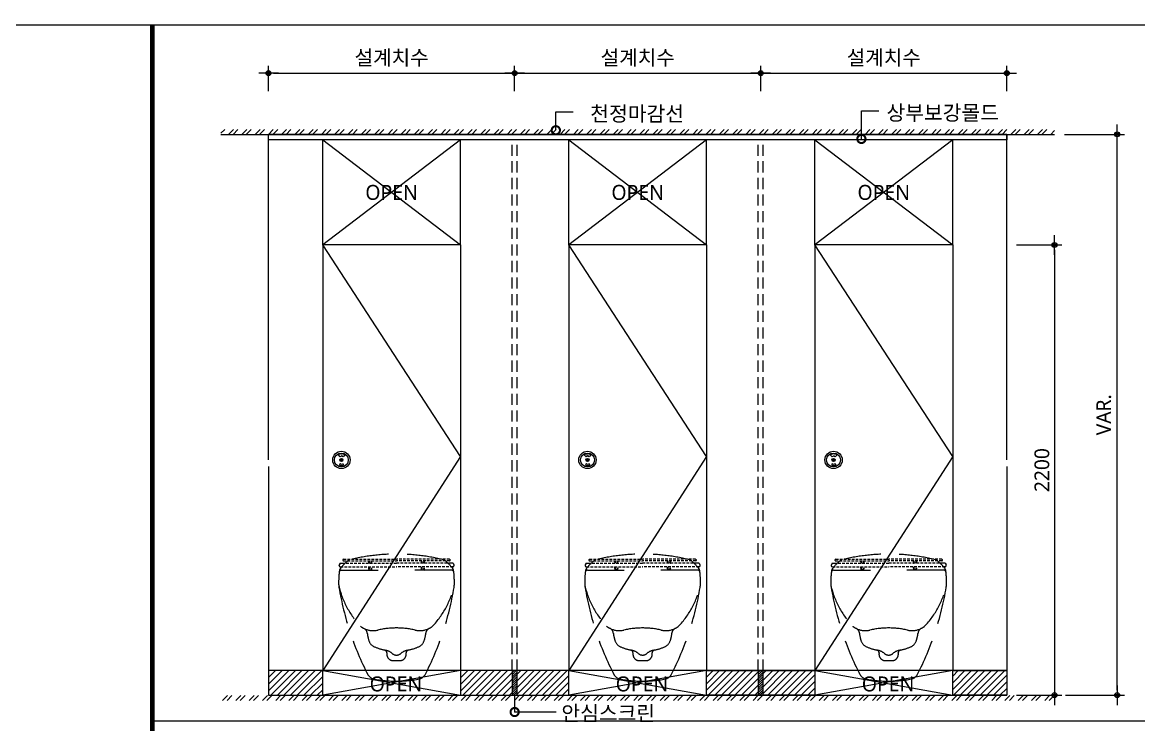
# Model space of a CAD drawing. Extents: x -256 to 8104, y -176 to 5714.
# Drawn here: x 2220 to 4488, y 4116 to 5543 of the extents above; entities that cross this region are included whole.
import ezdxf
from ezdxf.enums import TextEntityAlignment as Align

# ---------------------------------------------------------------- set-up
doc = ezdxf.new("R2010")
doc.units = 0
doc.header["$LTSCALE"] = 30
doc.linetypes.add('HIDDEN', pattern=[0.375, 0.25, -0.125])
doc.layers.get('0').update_dxf_attribs({"linetype": 'CONTINUOUS'})
doc.layers.get('DEFPOINTS').update_dxf_attribs({"linetype": 'CONTINUOUS'})
for name, color, linetype in [('DIM', 7, 'CONTINUOUS'), ('HAT', 8, 'CONTINUOUS'), ('HID', 9, 'HIDDEN'), ('문자', 3, 'CONTINUOUS'), ('부자재', 4, 'CONTINUOUS'), ('잠금쇠(회전형)', 4, 'CONTINUOUS'), ('치수', 1, 'CONTINUOUS'), ('판넬', 2, 'CONTINUOUS'), ('해치', 8, 'CONTINUOUS')]:
    doc.layers.add(name, color=color, linetype=linetype)
doc.styles.add('HDW', font='gulim.ttc')
doc.styles.add('돋움', font='malgun.ttf')
doc.dimstyles.new('10', dxfattribs={"dimscale": 10, "dimtxt": 3, "dimasz": 1, "dimexe": 1.5, "dimexo": 2, "dimgap": 1, "dimtad": 1, "dimdec": 0, "dimlunit": 6, "dimtxsty": '돋움', "dimblk": 'DIMDOT', "dimcen": -1, "dimdle": 1.5, "dimclrt": 3, "dimazin": 3, "dimtfac": 1, "dimtdec": 0, "dimtix": 1, "dimtmove": 2, "dimatfit": 3, "dimldrblk": 'DIMDOT', "dimarcsym": 0})

# ---------------------------------------------------------------- blocks, each defined once
blk = doc.blocks.new('DIMDOT')
at = {"linetype": 'Continuous'}
blk.add_line((-2, 0), (2, 0), dxfattribs=at)
for radius in [0.5, 0.25]:
    blk.add_circle((0, 0), radius, dxfattribs=at)
blk = doc.blocks.new('*D1340')
at = {"layer": 'DEFPOINTS', "color": 0}
for p in [(101541.7, -8384.1), (101041.7, -8440.4), (101541.7, -8440.4)]:
    blk.add_point(p, dxfattribs=at)
at = {"layer": 'DIM', "color": 0, "lineweight": -2, "ltscale": 10}
for p, q in [((101041.7, -8420.4), (101041.7, -8369.1)), ((101541.7, -8420.4), (101541.7, -8369.1)), ((101051.7, -8384.1), (101531.7, -8384.1))]:
    blk.add_line(p, q, dxfattribs=at)
at = {"layer": 'DIM', "color": 0, "lineweight": -2, "xscale": 10, "yscale": 10, "zscale": 10, "rotation": 180}
blk.add_blockref('DIMDOT', (101041.7, -8384.1), dxfattribs=at)
at = {"layer": 'DIM', "color": 0, "lineweight": -2, "xscale": 10, "yscale": 10, "zscale": 10}
blk.add_blockref('DIMDOT', (101541.7, -8384.1), dxfattribs=at)
at = {"layer": 'DIM', "color": 3, "insert": (101291.7, -8354.4), "char_height": 30, "attachment_point": 5, "style": '돋움'}
blk.add_mtext('설계치수', dxfattribs=at)
blk = doc.blocks.new('*D1341')
at = {"layer": 'DEFPOINTS', "color": 0}
for p in [(102041.7, -8384.1), (101541.7, -8440.4), (102041.7, -8440.4)]:
    blk.add_point(p, dxfattribs=at)
at = {"layer": 'DIM', "color": 0, "lineweight": -2, "ltscale": 10}
for p, q in [((101541.7, -8420.4), (101541.7, -8369.1)), ((102041.7, -8420.4), (102041.7, -8369.1)), ((101551.7, -8384.1), (102031.7, -8384.1))]:
    blk.add_line(p, q, dxfattribs=at)
at = {"layer": 'DIM', "color": 0, "lineweight": -2, "xscale": 10, "yscale": 10, "zscale": 10, "rotation": 180}
blk.add_blockref('DIMDOT', (101541.7, -8384.1), dxfattribs=at)
at = {"layer": 'DIM', "color": 0, "lineweight": -2, "xscale": 10, "yscale": 10, "zscale": 10}
blk.add_blockref('DIMDOT', (102041.7, -8384.1), dxfattribs=at)
at = {"layer": 'DIM', "color": 3, "insert": (101791.7, -8354.4), "char_height": 30, "attachment_point": 5, "style": '돋움'}
blk.add_mtext('설계치수', dxfattribs=at)
blk = doc.blocks.new('_DOTSMALL')
at = {"color": 0, "linetype": 'ByBlock', "const_width": 0.5}
blk.add_lwpolyline([(-0.0625, 0, 1), (0.0625, 0, 1)], format="xyb", close=True, dxfattribs=at)
blk = doc.blocks.new('A$C63EC304E')
at = {"layer": '치수', "color": 1, "xscale": 2.5, "yscale": 2.5, "zscale": 2.5, "rotation": 234.3098741996962}
blk.add_blockref('_DOTSMALL', (0.31, 0.31), dxfattribs=at)
blk = doc.blocks.new('A$C2BC9653E')
at = {"layer": '치수', "xscale": 0.3333333333333333, "yscale": 0.3333333333333333, "zscale": 0.3333333333333333}
blk.add_blockref('A$C63EC304E', (0, 0), dxfattribs=at)
blk = doc.blocks.new('A$C7FC71301')
at = {"layer": '치수', "rotation": 180}
blk.add_blockref('A$C2BC9653E', (0.208, 0.208), dxfattribs=at)
blk = doc.blocks.new('A$C4A20372B')
at = {"layer": '치수'}
blk.add_blockref('A$C7FC71301', (0, 0), dxfattribs=at)
blk = doc.blocks.new('A$C566469F5')
at = {"layer": '치수'}
blk.add_blockref('A$C4A20372B', (0, 0), dxfattribs=at)
blk = doc.blocks.new('A$C7E317CD4')
at = {"layer": '해치', "xscale": 2, "yscale": 2, "zscale": 2}
blk.add_blockref('A$C566469F5', (0, 0), dxfattribs=at)
blk = doc.blocks.new('A$C601D7F27')
at = {"layer": '치수'}
blk.add_blockref('A$C7E317CD4', (0, 0), dxfattribs=at)
blk = doc.blocks.new('A$C38802C08')
at = {"layer": '치수'}
blk.add_blockref('A$C601D7F27', (0, 0), dxfattribs=at)
blk = doc.blocks.new('*D1342')
at = {"layer": 'DEFPOINTS', "color": 0}
for p in [(102541.7, -8384.1), (102041.7, -8440.4), (102541.7, -8440.4)]:
    blk.add_point(p, dxfattribs=at)
at = {"layer": 'DIM', "color": 0, "lineweight": -2, "ltscale": 10}
for p, q in [((102041.7, -8420.4), (102041.7, -8369.1)), ((102541.7, -8420.4), (102541.7, -8369.1)), ((102051.7, -8384.1), (102531.7, -8384.1))]:
    blk.add_line(p, q, dxfattribs=at)
at = {"layer": 'DIM', "color": 0, "lineweight": -2, "xscale": 10, "yscale": 10, "zscale": 10, "rotation": 180}
blk.add_blockref('DIMDOT', (102041.7, -8384.1), dxfattribs=at)
at = {"layer": 'DIM', "color": 0, "lineweight": -2, "xscale": 10, "yscale": 10, "zscale": 10}
blk.add_blockref('DIMDOT', (102541.7, -8384.1), dxfattribs=at)
at = {"layer": 'DIM', "color": 3, "insert": (102291.7, -8354.4), "char_height": 30, "attachment_point": 5, "style": '돋움'}
blk.add_mtext('설계치수', dxfattribs=at)
blk = doc.blocks.new('*D1343')
at = {"layer": 'DEFPOINTS', "color": 0}
for p in [(102541.7, -8733.3), (102541.7, -9648.3), (102638.6, -9648.3)]:
    blk.add_point(p, dxfattribs=at)
at = {"layer": 'DIM', "color": 0, "lineweight": -2, "ltscale": 10}
for p, q in [((102561.7, -8733.3), (102653.6, -8733.3)), ((102638.6, -8743.3), (102638.6, -9638.3)), ((102561.7, -9648.3), (102653.6, -9648.3))]:
    blk.add_line(p, q, dxfattribs=at)
at = {"layer": 'DIM', "color": 0, "lineweight": -2, "xscale": 10, "yscale": 10, "zscale": 10}
for p, rotation in [((102638.6, -8733.3), 90), ((102638.6, -9648.3), 270)]:
    blk.add_blockref('DIMDOT', p, dxfattribs=dict(at, rotation=rotation))
at = {"layer": 'DIM', "color": 3, "insert": (102613.1, -9190.8), "char_height": 30, "attachment_point": 5, "rotation": 90, "style": '돋움'}
blk.add_mtext('2200', dxfattribs=at)
blk = doc.blocks.new('A$C460A2A32')
at = {"color": 0}
for p, q in [((12.8, 32), (11.2, 30.4)), ((12.8, 32), (162.3, 32)), ((311.8, 32), (162.3, 32)), ((311.8, 32), (313.4, 30.4)), ((2.8, 20), (0.5, 16)), ((2.8, 20), (8.6, 20)), ((3.9, 10), (162.3, 10)), ((8.6, 20), (162.3, 20)), ((12.6, 27), (162.3, 27)), ((312, 27), (162.3, 27)), ((316, 20), (162.3, 20)), ((320.7, 10), (162.3, 10)), ((321.8, 20), (316, 20)), ((321.8, 20), (324.1, 16))]:
    blk.add_line(p, q, dxfattribs=at)
for centre, radius, start, end in [((3.9, 14), 4, 150.0107, 270), ((12.6, 29), 2, 135, 270), ((108.9, 28.2), 26, 182.6717, 198.4118), ((108.9, 10), 26, 180, 202.6199), ((107.4, 28.2), 23, 183.0205, 200.9186), ((107.4, 10), 23, 180, 205.7715), ((68.6, 10), 23, 334.2285, 0), ((68.6, 28.2), 23, 339.0814, 356.9795), ((67.1, 10), 26, 337.3801, 0), ((67.1, 28.2), 26, 341.5882, 357.3283), ((257.5, 28.2), 26, 182.6717, 198.4118), ((257.5, 10), 26, 180, 202.6199), ((256, 28.2), 23, 183.0205, 200.9186), ((256, 10), 23, 180, 205.7715), ((217.2, 10), 23, 334.2285, 0), ((217.2, 28.2), 23, 339.0814, 356.9795), ((215.7, 10), 26, 337.3801, 0), ((215.7, 28.2), 26, 341.5882, 357.3283), ((312, 29), 2, 270, 45), ((320.7, 14), 4, 270, 29.9893)]:
    blk.add_arc(centre, radius, start, end, dxfattribs=at)
blk = doc.blocks.new('*D1366')
at = {"layer": 'DEFPOINTS', "color": 0}
for p in [(102638.6, -8508.5), (102766, -8508.5), (102641.1, -9648.3)]:
    blk.add_point(p, dxfattribs=at)
at = {"layer": 'DIM', "color": 0, "lineweight": -2, "ltscale": 10}
for p, q in [((102658.6, -8508.5), (102781, -8508.5)), ((102766, -9638.3), (102766, -8518.5)), ((102661.1, -9648.3), (102781, -9648.3))]:
    blk.add_line(p, q, dxfattribs=at)
at = {"layer": 'DIM', "color": 0, "lineweight": -2, "xscale": 10, "yscale": 10, "zscale": 10}
for p, rotation in [((102766, -8508.5), 90), ((102766, -9648.3), 270)]:
    blk.add_blockref('DIMDOT', p, dxfattribs=dict(at, rotation=rotation))
at = {"layer": 'DIM', "color": 3, "insert": (102738.7, -9078.4), "char_height": 30, "attachment_point": 5, "rotation": 90, "style": '돋움'}
blk.add_mtext('VAR.', dxfattribs=at)
blk = doc.blocks.new('AURA_50', base_point=(98321.5, -13824.2))
h = blk.add_hatch()
h.set_pattern_fill('ANSI31', color=3, scale=3, angle=180)
h.set_pattern_definition([(225, (98360, -14000), (6.735192, -6.735192), [])])
h.paths.add_polyline_path([(101151.7, -9598.3), (101041.7, -9598.3), (101041.7, -9648.3), (101151.7, -9648.3)])
h.paths.add_polyline_path([(101536.7, -9598.3), (101431.7, -9598.3), (101431.7, -9648.3), (101536.7, -9648.3)])
h.paths.add_polyline_path([(101651.7, -9598.3), (101546.7, -9598.3), (101546.7, -9648.3), (101651.7, -9648.3)])
h.paths.add_polyline_path([(102036.7, -9598.3), (101931.7, -9598.3), (101931.7, -9648.3), (102036.7, -9648.3)])
h.paths.add_polyline_path([(102151.7, -9598.3), (102046.7, -9598.3), (102046.7, -9648.3), (102151.7, -9648.3)])
h.paths.add_polyline_path([(102541.7, -9598.3), (102431.7, -9598.3), (102431.7, -9648.3), (102541.7, -9648.3)])
h = blk.add_hatch()
h.set_pattern_fill('ANSI31', color=2, style=0)
h.set_pattern_definition([(45, (98360, -14000), (-2.245064, 2.245064), [])])
h.paths.add_polyline_path([(101546.7, -9598.3), (101536.7, -9598.3), (101536.7, -9648.3), (101546.7, -9648.3)])
h = blk.add_hatch()
h.set_pattern_fill('ANSI31', color=2, style=0)
h.set_pattern_definition([(45, (98860, -14000), (-2.245064, 2.245064), [])])
h.paths.add_polyline_path([(102046.7, -9598.3), (102036.7, -9598.3), (102036.7, -9648.3), (102046.7, -9648.3)])
at = {"layer": 'HAT'}
h = blk.add_hatch(dxfattribs=at)
h.set_pattern_fill('ANSI32', color=256, scale=2, style=0)
h.set_pattern_definition([(45, (89705.63, -14141.476), (-13.470384, 13.470384), []), (45, (89714.61, -14141.476), (-13.470384, 13.470384), [])])
h.paths.add_polyline_path([(100945, -8498.5), (102638.6, -8498.5), (102638.6, -8508.5), (100945, -8508.5)])
h = blk.add_hatch(dxfattribs=at)
h.set_pattern_fill('ANSI32', color=256, scale=2, style=0)
h.set_pattern_definition([(45, (89705.63, -13959.496), (-13.470384, 13.470384), []), (45, (89714.61, -13959.496), (-13.470384, 13.470384), [])])
h.paths.add_polyline_path([(100945, -9658.7), (102638.6, -9658.7), (102638.6, -9648.7), (100945, -9648.7)])
at = {"color": 2}
for p, q in [((100945, -8508.5), (102638.6, -8508.5)), ((101431.7, -9598.3), (101431.7, -9648.3)), ((101536.7, -9598.3), (101536.7, -9648.3)), ((102036.7, -9598.3), (102036.7, -9648.3)), ((102151.7, -9598.3), (102151.7, -9648.3))]:
    blk.add_line(p, q, dxfattribs=at)
for p, q in [((101041.7, -9169.6), (101041.7, -8508.5)), ((102541.7, -9169.6), (102541.7, -8508.5)), ((101041.7, -9183.4), (101041.7, -9648.3)), ((102541.7, -9183.4), (102541.7, -9648.3)), ((101041.7, -9648.3), (102541.7, -9648.3))]:
    blk.add_line(p, q)
at = {"color": 8}
blk.add_line((100805.6, -9700.1), (104153.5, -9700.1), dxfattribs=at)
at = {"color": 2}
for points in [[(98320.8, -8285.8), (105573.1, -8285.8), (105573.1, -13824.2), (98320.8, -13824.2)], [(98320.8, -8285.8), (105573.1, -8285.8), (105573.1, -13824.2), (98320.8, -13824.2)], [(98320.8, -8285.8), (106302.7, -8285.8), (106302.7, -13824.2), (98320.8, -13824.2)], [(101041.7, -8508.5), (102541.7, -8508.5), (102541.7, -8519.5), (101041.7, -8519.5)], [(101151.7, -9598.3), (101041.7, -9598.3), (101041.7, -9648.3), (101151.7, -9648.3)], [(101651.7, -9598.3), (101431.7, -9598.3), (101431.7, -9648.3), (101651.7, -9648.3)], [(101546.7, -9598.3), (101536.7, -9598.3), (101536.7, -9648.3), (101546.7, -9648.3)], [(101931.7, -9598.3), (102151.7, -9598.3), (102151.7, -9648.3), (101931.7, -9648.3)], [(102046.7, -9598.3), (102036.7, -9598.3), (102036.7, -9648.3), (102046.7, -9648.3)], [(102431.7, -9598.3), (102541.7, -9598.3), (102541.7, -9648.3), (102431.7, -9648.3)]]:
    blk.add_lwpolyline(points, close=True, dxfattribs=at)
at = {"color": 8, "const_width": 10}
blk.add_lwpolyline([(100805.6, -11055), (100805.6, -8285.8)], dxfattribs=at)
at = {"layer": 'HID', "ltscale": 3}
for p, q in [((101536.7, -9598.3), (101536.7, -8519.5)), ((101546.7, -9598.3), (101546.7, -8519.5)), ((102036.7, -9598.3), (102036.7, -8519.5)), ((102046.7, -9598.3), (102046.7, -8519.5))]:
    blk.add_line(p, q, dxfattribs=at)
at = {"layer": 'HID', "ltscale": 10}
for p, q in [((101189.5, -9394.2), (101301.7, -9394.2)), ((101413.9, -9394.2), (101301.7, -9394.2)), ((101689.5, -9394.2), (101801.7, -9394.2)), ((101913.9, -9394.2), (101801.7, -9394.2)), ((102189.5, -9394.2), (102301.7, -9394.2)), ((102413.9, -9394.2), (102301.7, -9394.2))]:
    blk.add_line(p, q, dxfattribs=at)
for centre, radius, start, end in [((101301.7, -9764.6), 403.1, 76.2923, 103.7077), ((101801.7, -9764.6), 403.1, 76.2923, 103.7077), ((102301.7, -9764.6), 403.1, 76.2923, 103.7077), ((101259.4, -9445), 90, 128.0065, 143.1013), ((101207.6, -9378.8), 6, 103.9579, 128.0065), ((101395.8, -9378.8), 6, 51.9935, 76.0421), ((101344.1, -9445), 90, 36.8987, 51.9935), ((101759.4, -9445), 90, 128.0065, 143.1013), ((101707.6, -9378.8), 6, 103.9579, 128.0065), ((101895.8, -9378.8), 6, 51.9935, 76.0421), ((101844.1, -9445), 90, 36.8987, 51.9935), ((102259.4, -9445), 90, 128.0065, 143.1013), ((102207.6, -9378.8), 6, 103.9579, 128.0065), ((102395.8, -9378.8), 6, 51.9935, 76.0421), ((102344.1, -9445), 90, 36.8987, 51.9935), ((101364.1, -9418.7), 180, 172.4918, 181.055), ((101189.5, -9398.4), 4.2, 90, 173.3826), ((101194.6, -9396.3), 9, 143.1013, 172.4918), ((101413.9, -9398.4), 4.2, 6.6174, 90), ((101408.9, -9396.3), 9, 7.5082, 36.8987), ((101239.3, -9418.7), 180, 358.945, 7.5082), ((101864.1, -9418.7), 180, 172.4918, 181.055), ((101689.5, -9398.4), 4.2, 90, 173.3826), ((101694.6, -9396.3), 9, 143.1013, 172.4918), ((101913.9, -9398.4), 4.2, 6.6174, 90), ((101908.9, -9396.3), 9, 7.5082, 36.8987), ((101739.3, -9418.7), 180, 358.945, 7.5082), ((102364.1, -9418.7), 180, 172.4918, 181.055), ((102189.5, -9398.4), 4.2, 90, 173.3826), ((102194.6, -9396.3), 9, 143.1013, 172.4918), ((102413.9, -9398.4), 4.2, 6.6174, 90), ((102408.9, -9396.3), 9, 7.5082, 36.8987), ((102239.3, -9418.7), 180, 358.945, 7.5082), ((101226.1, -9421.2), 42, 181.055, 190.5892), ((101357, -9386.2), 177, 192.809, 223.5419), ((101779.1, -9331), 602.3, 189.3568, 207.2383), ((100824.3, -9331), 602.3, 332.7617, 350.6432), ((101246.4, -9386.2), 177, 316.4581, 347.191), ((101377.3, -9421.2), 42, 349.4108, 358.945), ((101726.1, -9421.2), 42, 181.055, 190.5892), ((101857, -9386.2), 177, 192.809, 223.5419), ((102279.1, -9331), 602.3, 189.3568, 207.2383), ((101324.3, -9331), 602.3, 332.7617, 350.6432), ((101746.4, -9386.2), 177, 316.4581, 347.191), ((101877.3, -9421.2), 42, 349.4108, 358.945), ((102226.1, -9421.2), 42, 181.055, 190.5892), ((102357, -9386.2), 177, 192.809, 223.5419), ((102779.1, -9331), 602.3, 189.3568, 207.2383), ((101824.3, -9331), 602.3, 332.7617, 350.6432), ((102246.4, -9386.2), 177, 316.4581, 347.191), ((102377.3, -9421.2), 42, 349.4108, 358.945), ((101254.3, -9474.9), 42, 232.3598, 243.5689), ((101230.3, -9523.3), 12, 6.9609, 63.5689), ((101254.3, -9474.9), 42, 248.0565, 282.8609), ((101332.6, -9510.8), 91.1, 186.9609, 196.5836), ((101301.7, -9682.6), 171, 90, 102.8609), ((101301.7, -9682.6), 171, 77.1391, 90), ((101349.1, -9474.9), 42, 257.1391, 291.9435), ((101270.9, -9510.8), 91.1, 343.4164, 353.0391), ((101373.2, -9523.3), 12, 116.4311, 173.0391), ((101349.1, -9474.9), 42, 296.4311, 307.6402), ((101754.3, -9474.9), 42, 232.3598, 243.5689), ((101730.3, -9523.3), 12, 6.9609, 63.5689), ((101754.3, -9474.9), 42, 248.0565, 282.8609), ((101832.6, -9510.8), 91.1, 186.9609, 196.5836), ((101801.7, -9682.6), 171, 90, 102.8609), ((101801.7, -9682.6), 171, 77.1391, 90), ((101849.1, -9474.9), 42, 257.1391, 291.9435), ((101770.9, -9510.8), 91.1, 343.4164, 353.0391), ((101873.2, -9523.3), 12, 116.4311, 173.0391), ((101849.1, -9474.9), 42, 296.4311, 307.6402), ((102254.3, -9474.9), 42, 232.3598, 243.5689), ((102230.3, -9523.3), 12, 6.9609, 63.5689), ((102254.3, -9474.9), 42, 248.0565, 282.8609), ((102332.6, -9510.8), 91.1, 186.9609, 196.5836), ((102301.7, -9682.6), 171, 90, 102.8609), ((102301.7, -9682.6), 171, 77.1391, 90), ((102349.1, -9474.9), 42, 257.1391, 291.9435), ((102270.9, -9510.8), 91.1, 343.4164, 353.0391), ((102373.2, -9523.3), 12, 116.4311, 173.0391), ((102349.1, -9474.9), 42, 296.4311, 307.6402), ((101265.4, -9530.8), 21, 196.5836, 247.6201), ((101338, -9530.8), 21, 292.3799, 343.4164), ((101765.4, -9530.8), 21, 196.5836, 247.6201), ((101838, -9530.8), 21, 292.3799, 343.4164), ((102265.4, -9530.8), 21, 196.5836, 247.6201), ((102338, -9530.8), 21, 292.3799, 343.4164), ((101301.7, -9442.7), 116.3, 247.6201, 258.9228), ((101276.2, -9562.3), 6, 0, 77.9673), ((101273.6, -9586.3), 30, 49.4621, 78.9228), ((101295.6, -9564.7), 13.6, 169.8446, 248.5821), ((101301.7, -9553.4), 13.3, 229.4621, 270), ((101301.7, -9553.4), 13.3, 270, 310.5379), ((101329.8, -9586.3), 30, 101.0772, 130.5379), ((101307.8, -9564.7), 13.6, 291.4179, 10.1554), ((101327.2, -9562.3), 6, 102.0327, 180), ((101301.7, -9442.7), 116.3, 281.0772, 292.3799), ((101801.7, -9442.7), 116.3, 247.6201, 258.9228), ((101776.2, -9562.3), 6, 0, 77.9673), ((101773.6, -9586.3), 30, 49.4621, 78.9228), ((101795.6, -9564.7), 13.6, 169.8446, 248.5821), ((101801.7, -9553.4), 13.3, 229.4621, 270), ((101801.7, -9553.4), 13.3, 270, 310.5379), ((101829.8, -9586.3), 30, 101.0772, 130.5379), ((101807.8, -9564.7), 13.6, 291.4179, 10.1554), ((101827.2, -9562.3), 6, 102.0327, 180), ((101801.7, -9442.7), 116.3, 281.0772, 292.3799), ((102301.7, -9442.7), 116.3, 247.6201, 258.9228), ((102276.2, -9562.3), 6, 0, 77.9673), ((102273.6, -9586.3), 30, 49.4621, 78.9228), ((102295.6, -9564.7), 13.6, 169.8446, 248.5821), ((102301.7, -9553.4), 13.3, 229.4621, 270), ((102301.7, -9553.4), 13.3, 270, 310.5379), ((102329.8, -9586.3), 30, 101.0772, 130.5379), ((102307.8, -9564.7), 13.6, 291.4179, 10.1554), ((102327.2, -9562.3), 6, 102.0327, 180), ((102301.7, -9442.7), 116.3, 281.0772, 292.3799), ((101301.7, -9406.7), 171, 266.2838, 270), ((101301.7, -9406.7), 171, 270, 273.7162), ((101801.7, -9406.7), 171, 266.2838, 270), ((101801.7, -9406.7), 171, 270, 273.7162), ((102301.7, -9406.7), 171, 266.2838, 270), ((102301.7, -9406.7), 171, 270, 273.7162), ((101259.1, -9597.5), 18, 210.6249, 258.7833), ((101301.7, -9382.7), 237, 258.7833, 270), ((101301.7, -9382.7), 237, 270, 281.2167), ((101344.3, -9597.5), 18, 281.2167, 329.3751), ((101759.1, -9597.5), 18, 210.6249, 258.7833), ((101801.7, -9382.7), 237, 258.7833, 270), ((101801.7, -9382.7), 237, 270, 281.2167), ((101844.3, -9597.5), 18, 281.2167, 329.3751), ((102259.1, -9597.5), 18, 210.6249, 258.7833), ((102301.7, -9382.7), 237, 258.7833, 270), ((102301.7, -9382.7), 237, 270, 281.2167), ((102344.3, -9597.5), 18, 281.2167, 329.3751)]:
    blk.add_arc(centre, radius, start, end, dxfattribs=at)
at = {"layer": '부자재', "color": 3}
blk.add_line((102541.7, -8508.5), (101041.7, -8508.5), dxfattribs=at)
blk.add_line((102541.7, -8508.5), (101041.7, -8508.5), dxfattribs=at)
at = {"layer": '잠금쇠(회전형)', "linetype": 'Continuous', "lineweight": 15}
for p, q in [((101183.1, -9159.6), (101186.8, -9163.5)), ((101196.8, -9159.6), (101193.2, -9163.5)), ((101683.1, -9159.6), (101686.8, -9163.5)), ((101696.8, -9159.6), (101693.2, -9163.5)), ((102183.1, -9159.6), (102186.8, -9163.5)), ((102196.8, -9159.6), (102193.2, -9163.5)), ((101186.4, -9178.8), (101186, -9179.9)), ((101188.3, -9167.2), (101188.3, -9173)), ((101191, -9167.3), (101191, -9173.1)), ((101193.6, -9178.8), (101194, -9179.9)), ((101686.4, -9178.8), (101686, -9179.9)), ((101688.3, -9167.2), (101688.3, -9173)), ((101691, -9167.3), (101691, -9173.1)), ((101693.6, -9178.8), (101694, -9179.9)), ((102186.4, -9178.8), (102186, -9179.9)), ((102188.3, -9167.2), (102188.3, -9173)), ((102191, -9167.3), (102191, -9173.1)), ((102193.6, -9178.8), (102194, -9179.9))]:
    blk.add_line(p, q, dxfattribs=at)
for centre, radius in [((101189.7, -9170.2), 17.6), ((101189.7, -9170.2), 14.1), ((101689.7, -9170.2), 17.6), ((101689.7, -9170.2), 14.1), ((102189.7, -9170.2), 17.6), ((102189.7, -9170.2), 14.1), ((101189.7, -9170.2), 3.21), ((101689.7, -9170.2), 3.21), ((102189.7, -9170.2), 3.21)]:
    blk.add_circle(centre, radius, dxfattribs=at)
for centre, radius, start, end in [((101190, -9171.9), 14.1, 61.0478, 118.9522), ((101190, -9169.5), 6.81, 61.8696, 118.1304), ((101690, -9171.9), 14.1, 61.0478, 118.9522), ((101690, -9169.5), 6.81, 61.8696, 118.1304), ((102190, -9171.9), 14.1, 61.0478, 118.9522), ((102190, -9169.5), 6.81, 61.8696, 118.1304), ((101186.9, -9180.2), 0.98, 160.8571, 255.4685), ((101187.3, -9179.1), 0.98, 72.2332, 160.8571), ((101190, -9168.4), 13.2, 255.4685, 284.5315), ((101190, -9170.8), 7.75, 252.2332, 287.7668), ((101192.6, -9179.1), 0.98, 19.1429, 107.7668), ((101193, -9180.2), 0.98, 284.5315, 19.1429), ((101686.9, -9180.2), 0.98, 160.8571, 255.4685), ((101687.3, -9179.1), 0.98, 72.2332, 160.8571), ((101690, -9168.4), 13.2, 255.4685, 284.5315), ((101690, -9170.8), 7.75, 252.2332, 287.7668), ((101692.6, -9179.1), 0.98, 19.1429, 107.7668), ((101693, -9180.2), 0.98, 284.5315, 19.1429), ((102186.9, -9180.2), 0.98, 160.8571, 255.4685), ((102187.3, -9179.1), 0.98, 72.2332, 160.8571), ((102190, -9168.4), 13.2, 255.4685, 284.5315), ((102190, -9170.8), 7.75, 252.2332, 287.7668), ((102192.6, -9179.1), 0.98, 19.1429, 107.7668), ((102193, -9180.2), 0.98, 284.5315, 19.1429)]:
    blk.add_arc(centre, radius, start, end, dxfattribs=at)
at = {"layer": '치수'}
for p, q in [((101625.4, -8499.9), (101625.4, -8462.8)), ((101625.4, -8462.8), (101660.5, -8462.8)), ((102246.4, -8517.6), (102246.4, -8460.9)), ((102246.4, -8460.9), (102281.5, -8460.9)), ((101151.7, -8519.5), (101431.7, -8733.3)), ((101431.7, -8519.5), (101151.7, -8733.3)), ((101651.7, -8519.5), (101931.7, -8733.3)), ((101931.7, -8519.5), (101651.7, -8733.3)), ((102151.7, -8519.5), (102431.7, -8733.3)), ((102431.7, -8519.5), (102151.7, -8733.3)), ((101431.7, -9162.9), (101151.7, -8733.3)), ((101931.7, -9162.9), (101651.7, -8733.3)), ((102431.7, -9162.9), (102151.7, -8733.3)), ((101431.7, -9162.9), (101151.7, -9598.3)), ((101931.7, -9162.9), (101651.7, -9598.3)), ((102431.7, -9162.9), (102151.7, -9598.3)), ((101151.7, -9598.3), (101431.7, -9648.3)), ((101431.7, -9598.3), (101151.7, -9648.3)), ((101651.7, -9598.3), (101931.7, -9648.3)), ((101931.7, -9598.3), (101651.7, -9648.3)), ((102151.7, -9598.3), (102431.7, -9648.3)), ((102431.7, -9598.3), (102151.7, -9648.3)), ((101541.7, -9648.3), (101541.7, -9682.5)), ((101625.8, -9682.5), (101541.7, -9682.5))]:
    blk.add_line(p, q, dxfattribs=at)
at = {"layer": '판넬', "color": 3}
for p, q in [((101151.7, -8733.3), (101151.7, -8519.5)), ((101151.7, -8698.3), (101151.7, -8519.5)), ((101431.7, -8733.3), (101431.7, -8519.5)), ((101651.7, -8733.3), (101651.7, -8519.5)), ((101931.7, -8733.3), (101931.7, -8519.5)), ((102151.7, -8733.3), (102151.7, -8519.5)), ((102431.7, -8733.3), (102431.7, -8519.5)), ((101151.7, -9598.3), (101041.7, -9598.3)), ((101651.7, -9598.3), (101431.7, -9598.3)), ((101651.7, -9598.3), (101551.7, -9598.3)), ((102151.7, -9598.3), (101931.7, -9598.3)), ((102541.7, -9598.3), (102431.7, -9598.3))]:
    blk.add_line(p, q, dxfattribs=at)
at = {"layer": '판넬'}
for p, q in [((101431.7, -8733.3), (101151.7, -8733.3)), ((101151.7, -8733.3), (101151.7, -9598.3)), ((101431.7, -8733.3), (101431.7, -9555.2)), ((101931.7, -8733.3), (101651.7, -8733.3)), ((101651.7, -8733.3), (101651.7, -9598.3)), ((101931.7, -8733.3), (101931.7, -8745.7)), ((101931.7, -8745.7), (101931.7, -9555.2)), ((102431.7, -8733.3), (102151.7, -8733.3)), ((102151.7, -8733.3), (102151.7, -9598.3)), ((102431.7, -8733.3), (102431.7, -8745.7)), ((102431.7, -8745.7), (102431.7, -9555.2)), ((101431.7, -9555.2), (101431.7, -9598.3)), ((101931.7, -9555.2), (101931.7, -9598.3)), ((102431.7, -9555.2), (102431.7, -9598.3)), ((101431.7, -9598.3), (101151.7, -9598.3)), ((101931.7, -9598.3), (101651.7, -9598.3)), ((102431.7, -9598.3), (102151.7, -9598.3))]:
    blk.add_line(p, q, dxfattribs=at)
at = {"layer": '판넬', "color": 4}
blk.add_line((102151.7, -9598.3), (102051.7, -9598.3), dxfattribs=at)
at = {"layer": 'HID', "ltscale": 10, "xscale": 0.7200000000011642, "yscale": 0.7200000000011642, "zscale": 0.7200000000011642}
for p in [(101184.9, -9394.5), (101684.9, -9394.5), (102184.9, -9394.5)]:
    blk.add_blockref('A$C460A2A32', p, dxfattribs=at)
at = {"layer": '해치', "xscale": -20, "yscale": 20, "zscale": 20, "rotation": 180}
for p in [(101621.2, -8495.9), (102242.1, -8513.6)]:
    blk.add_blockref('A$C38802C08', p, dxfattribs=at)
at = {"layer": '해치', "xscale": -20, "yscale": 20, "zscale": 20}
blk.add_blockref('A$C38802C08', (101545.9, -9686.6), dxfattribs=at)
at = {"layer": '문자', "style": '돋움'}
for s, p in [('천정마감선', (101790.6, -8466.2)), ('상부보강몰드', (102411.5, -8464.4)), ('OPEN', (101291.7, -8626.4)), ('OPEN', (101791.7, -8626.4)), ('OPEN', (102291.7, -8626.4)), ('OPEN', (101300.5, -9625.3)), ('OPEN', (101800.5, -9625.3)), ('OPEN', (102300.5, -9625.3)), ('안심스크린', (101731.9, -9684.2))]:
    blk.add_text(s, height=30.34, dxfattribs=at).set_placement(p, align=Align.MIDDLE)
at = {"layer": '잠금쇠(회전형)', "linetype": 'Continuous', "lineweight": 15, "style": 'HDW', "width": 0.659278}
for p, p2 in [((101186.8, -9161.6), (101193, -9161.6)), ((101686.8, -9161.6), (101693, -9161.6)), ((102186.8, -9161.6), (102193, -9161.6))]:
    blk.add_text('사용중', height=2.3, dxfattribs=at).set_placement(p, p2, align=Align.FIT)
at = {"layer": 'DIM', "ltscale": 10}
for base, p1, p2, picture, middle in [((101541.7, -8384.1), (101041.7, -8440.4), (101541.7, -8440.4), '*D1340', (101291.7, -8354.4)), ((102041.7, -8384.1), (101541.7, -8440.4), (102041.7, -8440.4), '*D1341', (101791.7, -8354.4)), ((102541.7, -8384.1), (102041.7, -8440.4), (102541.7, -8440.4), '*D1342', (102291.7, -8354.4))]:
    dim = blk.add_linear_dim(base=base, p1=p1, p2=p2, text='설계치수', dimstyle='10', override={"dimtxsty": '돋움'}, dxfattribs=at)
    dim.commit()
    dim.dimension.update_dxf_attribs({"geometry": picture, "text_midpoint": middle})
dim = blk.add_linear_dim(base=(102766, -8508.5), p1=(102641.1, -9648.3), p2=(102638.6, -8508.5), angle=90, text='VAR.', dimstyle='10', dxfattribs=at)
dim.commit()
dim.dimension.update_dxf_attribs({"geometry": '*D1366', "text_midpoint": (102738.7, -9078.4), "dimtype": 160})
dim = blk.add_linear_dim(base=(102638.6, -9648.3), p1=(102541.7, -8733.3), p2=(102541.7, -9648.3), angle=90, text='2200', dimstyle='10', override={"dimtxt": 3, "dimtxsty": '돋움'}, dxfattribs=at)
dim.commit()
dim.dimension.update_dxf_attribs({"geometry": '*D1343', "text_midpoint": (102613.1, -9190.8)})

msp = doc.modelspace()

# ---------------------------------------------------------------- block references
msp.add_blockref('AURA_50', (0, 0))

doc.saveas('drawing.dxf')
